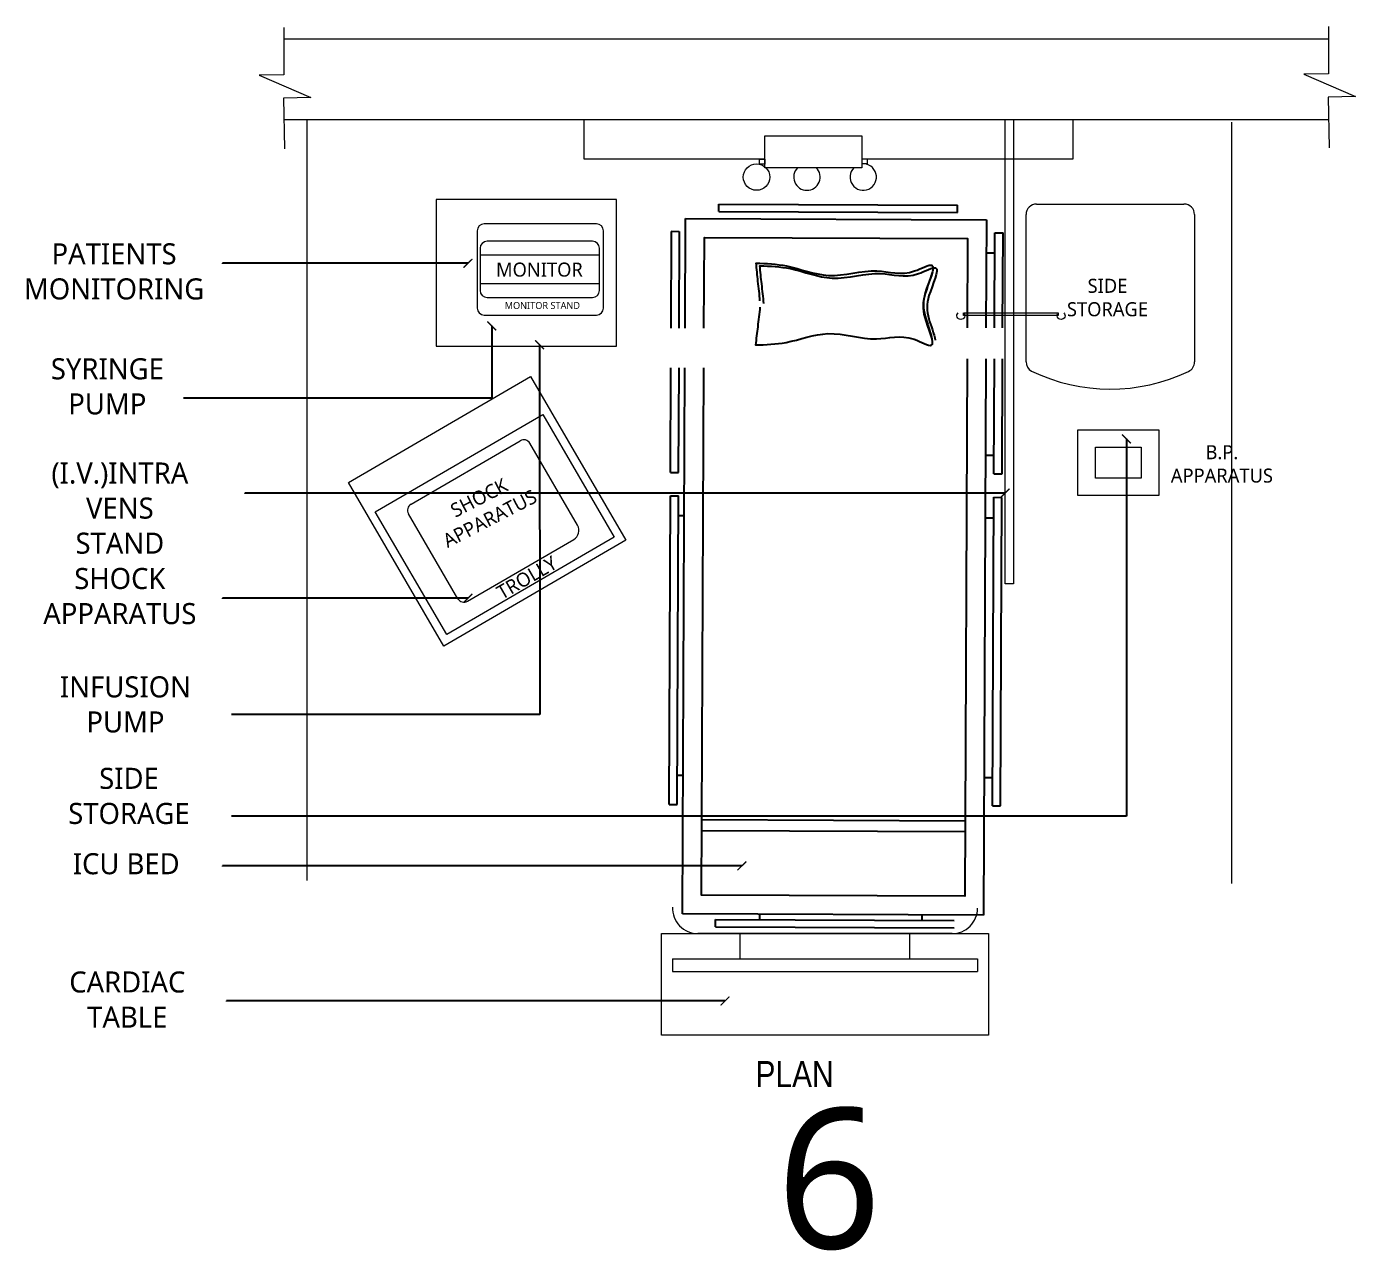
# Model space of a CAD drawing. Header units: inches. Extents: x -17070 to 527, y 504 to 2398.
# Drawn here: x -10355.59 to -10348.02, y 528.92 to 535.9 of the extents above; entities that cross this region are included whole.
import ezdxf

# ---------------------------------------------------------------- set-up
doc = ezdxf.new("R2010")
doc.units = ezdxf.units.IN
doc.linetypes.add('DASHED2', pattern=[0.375, 0.25, -0.125])
doc.layers.add('furniture', color=42, linetype='Continuous', lineweight=9)
doc.layers.add('TEXT', color=7, linetype='Continuous', lineweight=9)
doc.styles.add('ROMANC', font='arialbd.ttf', dxfattribs={"height": 0.35})
doc.styles.add('style1', font='', dxfattribs={"height": 12})
doc.styles.get('style1').set_extended_font_data('Arial Narrow')
doc.dimstyles.get("Standard").update_dxf_attribs({"dimtxt": 0.18, "dimasz": 0.18, "dimexe": 0.18, "dimexo": 0.0625, "dimgap": 0.09, "dimtad": 0, "dimtih": 1, "dimtoh": 1, "dimzin": 0, "dimdsep": 46, "dimtxsty": 'ROMANC', "dimblk": 'ARCHTICK', "dimcen": 0.09, "dimclrd": 25, "dimclre": 25, "dimadec": 0, "dimazin": 0, "dimtfac": 1, "dimtofl": 0, "dimtmove": 0, "dimatfit": 3, "dimldrblk": 'ARCHTICK', "dimfxl": 1, "dimtolj": 1, "dimtzin": 0, "dimarcsym": 0})

# ---------------------------------------------------------------- blocks, each defined once
blk = doc.blocks.new('w2r')
at = {"color": 7}
for p, q in [((-5580600.0568, -3631425.3587), (-5580599.6368, -3631425.3587)), ((-5580600.0868, -3631425.8087), (-5580600.0868, -3631425.3887)), ((-5580599.6068, -3631425.3887), (-5580599.6068, -3631425.8087))]:
    blk.add_line(p, q, dxfattribs=at)
for centre, radius, start, end in [((-5580600.0568, -3631425.3887), 0.03, 90, 180), ((-5580599.6368, -3631425.3887), 0.03, 0, 90), ((-5580600.0568, -3631425.8087), 0.03, 180, 240.7339), ((-5580599.8468, -3631425.3692), 0.5171, 244.2388, 295.5316), ((-5580599.6368, -3631425.8087), 0.03, 295.5316, 360)]:
    blk.add_arc(centre, radius, start, end, dxfattribs=at)
blk = doc.blocks.new('FGTNB')
at = {"color": 7, "lineweight": 18}
blk.add_line((-5581170.0123, -3631426.2154), (-5581170.0123, -3631426.5213), dxfattribs=at)
blk.add_lwpolyline([(-5581170.0123, -3631426.5395, -2.414214), (-5581170.0123, -3631426.5215), (-5581170.0213, -3631426.5215), (-5581170.0213, -3631426.2151), (-5581170.0123, -3631426.2151, -2.414214), (-5581170.0123, -3631426.1971)], format="xyb", dxfattribs=at)
blk = doc.blocks.new('_ARCHTICK')
at = {"color": 0, "linetype": 'ByBlock', "const_width": 0.15}
blk.add_lwpolyline([(-0.5, -0.5), (0.5, 0.5)], dxfattribs=at)
blk = doc.blocks.new('e3r')
at = {"color": 7}
for p, q in [((-5580601.4019, -3631424.6873), (-5580601.4019, -3631424.9073)), ((-5580601.0619, -3631424.6673), (-5580601.3819, -3631424.6673)), ((-5580601.0419, -3631424.9073), (-5580601.0419, -3631424.6873)), ((-5580601.3937, -3631424.7371), (-5580601.3937, -3631424.8571)), ((-5580601.0737, -3631424.7171), (-5580601.3737, -3631424.7171)), ((-5580601.0537, -3631424.8571), (-5580601.0537, -3631424.7371)), ((-5580601.0537, -3631424.7571), (-5580601.3937, -3631424.7571)), ((-5580601.3937, -3631424.8371), (-5580601.0537, -3631424.8371)), ((-5580601.3737, -3631424.8771), (-5580601.0737, -3631424.8771)), ((-5580601.3819, -3631424.9273), (-5580601.0619, -3631424.9273))]:
    blk.add_line(p, q, dxfattribs=at)
for centre, start, end in [((-5580601.3819, -3631424.6873), 90, 180), ((-5580601.0619, -3631424.6873), 0, 90), ((-5580601.3737, -3631424.7371), 90, 180), ((-5580601.0737, -3631424.7371), 0, 90), ((-5580601.3737, -3631424.8571), 180, 270), ((-5580601.0737, -3631424.8571), 270, 0), ((-5580601.3819, -3631424.9073), 180, 270), ((-5580601.0619, -3631424.9073), 270, 0)]:
    blk.add_arc(centre, 0.02, start, end, dxfattribs=at)
at = {"color": 7, "width": 0.257381, "attachment_point": 1, "style": 'style1'}
for s, insert, char_height in [('{\\fTrebuchet MS|b0|i0|c0|p34;MONITOR}', (-5580601.3483, -3631424.7778), 0.04), ('{\\fTrebuchet MS|b0|i0|c0|p34;MONITOR STAND}', (-5580601.3235, -3631424.8901), 0.02)]:
    blk.add_mtext(s, dxfattribs=dict(at, insert=insert, char_height=char_height))

msp = doc.modelspace()

# ---------------------------------------------------------------- linework, layer by layer
at = {"color": 137}
for p, q in [((-10351.64842, 534.84552), (-10350.28847, 534.83973)), ((-10351.64825, 534.88608), (-10350.2883, 534.88029)), ((-10351.64804, 534.84554), (-10351.64786, 534.88609)), ((-10350.28847, 534.83973), (-10350.2883, 534.88029)), ((-10351.84015, 534.1791), (-10351.83748, 534.80483)), ((-10351.83748, 534.80483), (-10350.12332, 534.79754)), ((-10350.12332, 534.79754), (-10350.12595, 534.18152)), ((-10351.91981, 534.1791), (-10351.91746, 534.73161)), ((-10351.91971, 534.73196), (-10351.87366, 534.73176)), ((-10351.87376, 534.1791), (-10351.87141, 534.73141)), ((-10350.07685, 534.18152), (-10350.07454, 534.72377)), ((-10350.07454, 534.72377), (-10350.0285, 534.72357)), ((-10350.03081, 534.18152), (-10350.0285, 534.72357)), ((-10350.12413, 534.60889), (-10350.07503, 534.60868)), ((-10350.1267, 534.00482), (-10350.1402, 530.83354)), ((-10350.08039, 533.34865), (-10350.0776, 534.00482)), ((-10350.03435, 533.34845), (-10350.03156, 534.00482)), ((-10351.92331, 533.35649), (-10351.92077, 533.95374)), ((-10351.87727, 533.35629), (-10351.87472, 533.95374)), ((-10351.85436, 530.84084), (-10351.84111, 533.95374)), ((-10350.12903, 533.45668), (-10350.07994, 533.45647)), ((-10351.92331, 533.35649), (-10351.87727, 533.35629)), ((-10350.08039, 533.34865), (-10350.03435, 533.34845)), ((-10351.93136, 531.46417), (-10351.92387, 533.22338)), ((-10351.92387, 533.22338), (-10351.87783, 533.22318)), ((-10351.88532, 531.46397), (-10351.87783, 533.22318)), ((-10350.08845, 531.45633), (-10350.08096, 533.21553)), ((-10350.08096, 533.21553), (-10350.03492, 533.21534)), ((-10350.04241, 531.45613), (-10350.03492, 533.21534)), ((-10351.87831, 533.11129), (-10351.84469, 533.11114)), ((-10350.13056, 533.09807), (-10350.08146, 533.09786)), ((-10351.88461, 531.63152), (-10351.85099, 531.63138)), ((-10350.13686, 531.6183), (-10350.08776, 531.61809)), ((-10351.93136, 531.46417), (-10351.88532, 531.46397)), ((-10350.08845, 531.45633), (-10350.04241, 531.45613)), ((-10351.74493, 531.37767), (-10350.24504, 531.37129)), ((-10351.7452, 531.31601), (-10350.24531, 531.30963)), ((-10350.1402, 530.83354), (-10351.85436, 530.84084)), ((-10351.41427, 530.80659), (-10351.41413, 530.83896)), ((-10350.4903, 530.80266), (-10350.49017, 530.83503)), ((-10351.66781, 530.76712), (-10351.66763, 530.80767)), ((-10351.66781, 530.76712), (-10350.30786, 530.76133)), ((-10351.66763, 530.80767), (-10350.30769, 530.80188))]:
    msp.add_line(p, q, dxfattribs=at)
for points in [[(-10351.73301, 534.1791), (-10351.7308, 534.69724), (-10350.23091, 534.69086), (-10350.23308, 534.18152)], [(-10350.23383, 534.00482), (-10350.24687, 530.94113), (-10351.74677, 530.94752), (-10351.73397, 533.95374)]]:
    msp.add_lwpolyline(points, dxfattribs=at)
for points in [[(-10351.4138, 534.33546), (-10351.41579, 534.37178), (-10351.42551, 534.44547), (-10351.43227, 534.5168), (-10351.43554, 534.55131), (-10351.37729, 534.54864), (-10351.23755, 534.54223), (-10351.01629, 534.44674), (-10350.76201, 534.53687), (-10350.58276, 534.46587), (-10350.38174, 534.58514), (-10350.48868, 534.3726), (-10350.48449, 534.26818), (-10350.44261, 534.1617), (-10350.43608, 534.12629)], [(-10351.39255, 534.32021), (-10351.39455, 534.35654), (-10351.40426, 534.43022), (-10351.41102, 534.50155), (-10351.41429, 534.53606), (-10351.35604, 534.53339), (-10351.2163, 534.52698), (-10350.99505, 534.43149), (-10350.74077, 534.52163), (-10350.56152, 534.45063), (-10350.3605, 534.56989), (-10350.46743, 534.35735), (-10350.46325, 534.25293), (-10350.42136, 534.14645), (-10350.41484, 534.11104)], [(-10351.41406, 534.29961), (-10351.41657, 534.26332), (-10351.42734, 534.18978), (-10351.43513, 534.11856), (-10351.4389, 534.0841), (-10351.38061, 534.08593), (-10351.24079, 534.09033), (-10351.01819, 534.18263), (-10350.76523, 534.08885), (-10350.58498, 534.15727), (-10350.3857, 534.03513), (-10350.48956, 534.24918), (-10350.48388, 534.35353), (-10350.44047, 534.4594), (-10350.43344, 534.49471)]]:
    msp.add_open_spline(points, degree=3, knots=[1.29291051, 1.29291051, 1.29291051, 1.29291051, 1.34500238, 1.39382367, 1.39382367, 1.39382367, 1.47521456, 1.58907334, 1.71869908, 1.81907776, 1.86745506, 1.94336264, 2.00481805, 2.05572067, 2.05572067, 2.05572067, 2.05572067], dxfattribs=at)
at = {"layer": 'furniture', "color": 0}
for p, q in [((-10348.17429, 535.8994), (-10348.17429, 535.63027)), ((-10354.12723, 535.89357), (-10354.12723, 535.62444)), ((-10354.12723, 535.83005), (-10348.1722, 535.83005)), ((-10354.12723, 535.62444), (-10354.26829, 535.62284)), ((-10354.26829, 535.62284), (-10353.97355, 535.49407)), ((-10348.17429, 535.63027), (-10348.31535, 535.62866)), ((-10348.31535, 535.62866), (-10348.02061, 535.4999)), ((-10353.97355, 535.49407), (-10354.12881, 535.49144)), ((-10354.12881, 535.49144), (-10354.12355, 535.20237)), ((-10348.02061, 535.4999), (-10348.17587, 535.49727)), ((-10348.17587, 535.49727), (-10348.17061, 535.2082)), ((-10354.1266, 535.37005), (-10348.1714, 535.37005)), ((-10353.99348, 531.03005), (-10353.99348, 535.37005)), ((-10348.72535, 531.0139), (-10348.72535, 535.3539)), ((-10353.40212, 533.17603), (-10352.7798, 533.53813)), ((-10352.45353, 533.05694), (-10352.72511, 533.52368)), ((-10353.13494, 532.63731), (-10353.41657, 533.12134)), ((-10353.08025, 532.62286), (-10352.47522, 532.9749))]:
    msp.add_line(p, q, dxfattribs=at)
at = {"layer": 'furniture', "linetype": 'ByBlock'}
msp.add_lwpolyline([(-10350.01732, 535.37005), (-10349.96862, 535.37005), (-10349.96862, 532.72147), (-10350.01732, 532.72147)], close=True, dxfattribs=at)
at = {"layer": 'furniture', "color": 0}
for points in [[(-10352.23045, 534.91368), (-10353.25976, 534.91368), (-10353.25976, 534.07752), (-10352.23045, 534.07752)], [(-10352.17895, 532.97048), (-10353.21615, 532.36698), (-10353.75931, 533.30045), (-10352.72211, 533.90396)], [(-10353.60587, 533.13219), (-10352.65165, 533.68742), (-10352.24458, 532.98783), (-10353.1988, 532.4326)], [(-10349.60183, 533.60044), (-10349.1412, 533.60044), (-10349.1412, 533.22495), (-10349.60183, 533.22495)], [(-10349.50183, 533.50044), (-10349.2412, 533.50044), (-10349.2412, 533.32495), (-10349.50183, 533.32495)], [(-10350.11104, 530.72799), (-10350.11104, 530.14911), (-10351.97497, 530.14911), (-10351.97497, 530.72799)]]:
    msp.add_lwpolyline(points, close=True, dxfattribs=at)
for points in [[(-10350.31891, 530.72799), (-10351.7671, 530.72799)], [(-10351.52573, 530.58317), (-10351.52573, 530.72799)], [(-10350.56028, 530.58317), (-10350.56028, 530.72799)], [(-10351.91192, 530.58433), (-10350.17409, 530.58433)], [(-10351.91192, 530.58433), (-10351.91192, 530.51192)], [(-10350.17409, 530.58433), (-10350.17409, 530.51192)], [(-10351.91192, 530.51192), (-10350.17409, 530.51192)]]:
    msp.add_lwpolyline(points, dxfattribs=at)
for centre, radius, start, end in [((-10352.75968, 533.50356), 0.04, 30.193556, 120.193556), ((-10353.382, 533.14146), 0.04, 120.193556, 210.193556), ((-10352.50539, 533.02676), 0.06, 300.193556, 30.193556), ((-10353.10036, 532.65743), 0.04, 210.193556, 300.193556), ((-10351.7671, 530.87283), 0.14484, 177.340673, 270.054243), ((-10350.3189, 530.87283), 0.14484, 269.945851, 0.000072)]:
    msp.add_arc(centre, radius, start, end, dxfattribs=at)
at = {"layer": 'TEXT', "color": 250, "lineweight": 18}
for points in [[(-10351.38657, 535.14309), (-10352.41548, 535.14309), (-10352.41548, 535.37005), (-10349.63162, 535.37005), (-10349.63162, 535.14309), (-10350.83262, 535.14309)], [(-10350.82544, 535.14464), (-10350.80295, 535.14464), (-10350.80295, 535.11653), (-10350.82544, 535.11653)]]:
    msp.add_lwpolyline(points, dxfattribs=at)
for points in [[(-10351.38657, 535.27658), (-10350.83262, 535.27658), (-10350.83262, 535.09474), (-10351.38657, 535.09474)], [(-10351.41719, 535.14309), (-10351.38657, 535.14309), (-10351.38657, 535.11497), (-10351.41719, 535.11497)]]:
    msp.add_lwpolyline(points, close=True, dxfattribs=at)
msp.add_circle((-10351.43329, 535.04117), 0.07535, dxfattribs=at)
for centre, end in [((-10351.14612, 535.04117), 45.304262), ((-10350.82544, 535.04117), 95.468622)]:
    msp.add_arc(centre, 0.07535, 134.695738, end, dxfattribs=at)

# ---------------------------------------------------------------- block references
at = {"layer": 'furniture', "color": 0, "xscale": 2, "yscale": 2, "zscale": 2}
for name, p in [('w2r', (11150850.27607, 7263385.60504)), ('e3r', (11150849.77864, 7263384.10932))]:
    msp.add_blockref(name, p, dxfattribs=at)
at = {"layer": 'furniture', "linetype": 'ByBlock', "xscale": 1.761602236889303, "yscale": 1.761602236889303, "zscale": 1.761602236627389, "rotation": 90}
msp.add_blockref('FGTNB', (-6407478.79702, 9832335.84566), dxfattribs=at)

# ---------------------------------------------------------------- texts
at = {"layer": 'furniture', "color": 0, "style": 'style1'}
for s, insert, char_height, width, attachment_point in [('{\\fTrebuchet MS|b0|i0|c0|p34;PATIENTS MONITORING}', (-10355.09445, 534.66371), 0.12, 0.5147621, 2), ('{\\fTrebuchet MS|b0|i0|c0|p34;SIDE STORAGE}', (-10349.43363, 534.46127), 0.08, 0.5147621, 2), ('{\\fTrebuchet MS|b0|i0|c0|p34;SYRINGE\\PPUMP}', (-10355.1327, 534.00821), 0.12, 0.5147621, 2), ('{\\fTrebuchet MS|b0|i0|c0|p34;B.P.\\PAPPARATUS}', (-10348.78145, 533.51276), 0.08, 0.5147621, 2), ('{\\fTrebuchet MS|b0|i0|c0|p34;(I.V.)INTRA VENS STAND}', (-10355.06147, 533.41403), 0.12, 0.9029351, 2), ('{\\fTrebuchet MS|b0|i0|c0|p34;SHOCK\\PAPPARATUS}', (-10355.06147, 532.81259), 0.12, 0.9029351, 2), ('{\\fTrebuchet MS|b0|i0|c0|p34;INFUSION PUMP}', (-10355.02952, 532.19478), 0.12, 0.9485173, 2), ('{\\fTrebuchet MS|b0|i0|c0|p34;SIDE STORAGE}', (-10355.00945, 531.67315), 0.12, 0.5147621, 2), ('{\\fTrebuchet MS|b0|i0|c0|p34;ICU BED}', (-10355.0253, 531.18637), 0.12, 0.9321425, 2), ('{\\fTrebuchet MS|b0|i0|c0|p34;CARDIAC TABLE}', (-10355.01892, 530.51221), 0.12, 0.5147621, 2), ('{\\fTrebuchet MS|b0|i0|c0|p34;6}', (-10351.31828, 529.73281), 0.8, 5.0293903, 1)]:
    msp.add_mtext(s, dxfattribs=dict(at, insert=insert, char_height=char_height, width=width, attachment_point=attachment_point))
at = {"layer": 'furniture', "color": 0, "char_height": 0.08, "width": 0.5147621, "attachment_point": 2, "style": 'style1'}
for s, insert, rotation in [('{\\fTrebuchet MS|b0|i0|c0|p34;SHOCK\\PAPPARATUS}', (-10353.0332, 533.2484), 27.372961), ('{\\fTrebuchet MS|b0|i0|c0|p34;TROLLY}', (-10352.76254, 532.7923), 30.016985)]:
    msp.add_mtext(s, dxfattribs=dict(at, insert=insert, rotation=rotation))
at = {"layer": 'TEXT', "linetype": 'DASHED2', "lineweight": 0, "style": 'style1'}
msp.add_text('PLAN', height=0.1488, dxfattribs=at).set_placement((-10351.43927, 529.85272))

# ---------------------------------------------------------------- leaders
at = {"layer": 'furniture', "color": 0}
for points in [[(-10353.07749, 534.54994), (-10354.47641, 534.54994), (-10354.47641, 534.54641)], [(-10352.9419, 534.19262), (-10352.9419, 533.78153), (-10354.69835, 533.78153)], [(-10352.66984, 534.08542), (-10352.6679, 531.97736), (-10354.42435, 531.97736)], [(-10349.32552, 533.54865), (-10349.3242, 531.39763), (-10354.42435, 531.39763)], [(-10350.01732, 533.23979), (-10354.34919, 533.23979), (-10354.34919, 533.23626)], [(-10353.07749, 532.64008), (-10354.47641, 532.64008), (-10354.47641, 532.63655)], [(-10351.51695, 531.11416), (-10354.47641, 531.11416), (-10354.47641, 531.11064)], [(-10351.61312, 530.34379), (-10354.45291, 530.34379), (-10354.45291, 530.34026)]]:
    msp.add_leader(points, dimstyle='Standard', override={"dimasz": 0.05}, dxfattribs=at)

doc.saveas('drawing.dxf')
